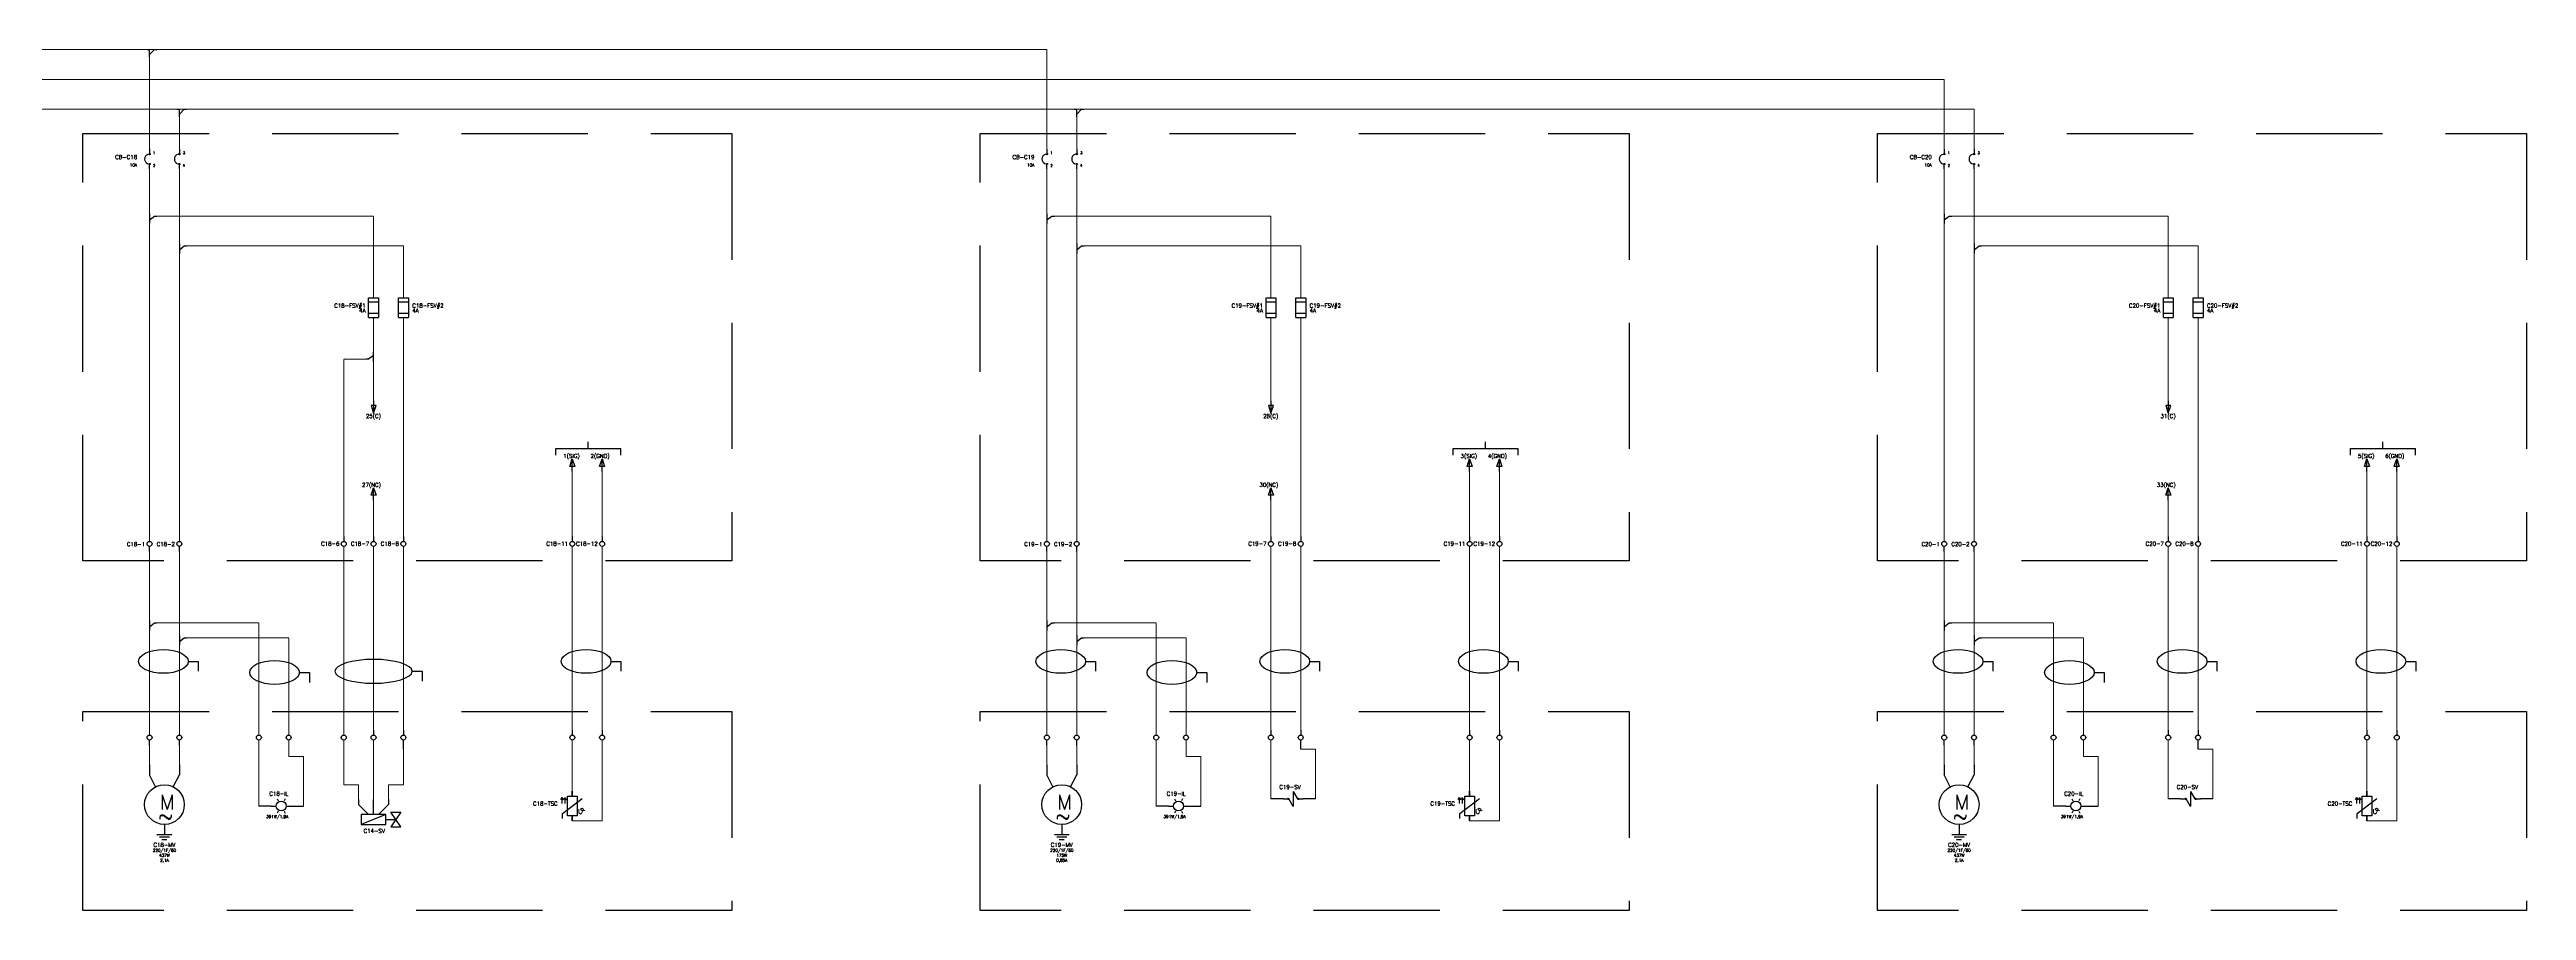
# Model space of a CAD drawing. Header units: inches. Extents: x 75782 to 87231, y -34126 to -18655.
# Drawn here: x 81601 to 84093, y -34126 to -33259 of the extents above; entities that cross this region are included whole.
import ezdxf
from ezdxf.enums import TextEntityAlignment as Align

# ---------------------------------------------------------------- set-up
doc = ezdxf.new("R2010")
doc.units = ezdxf.units.IN
doc.header["$MEASUREMENT"] = 0
doc.linetypes.add('DASHED', pattern=[19.05, 12.7, -6.35])
doc.linetypes.add('EPLANLINE7', pattern=[0])
for name, color, linetype, lineweight in [('A-Cable Belden', 9, 'Continuous', 18), ('A-Cables 220V', 6, 'Continuous', 18), ('SYMBOL', 2, 'Continuous', 25)]:
    doc.layers.add(name, color=color, linetype=linetype, lineweight=lineweight)
doc.styles.get("Standard").update_dxf_attribs({"font": 'ROMANS.SHX'})

# ---------------------------------------------------------------- blocks, each defined once
blk = doc.blocks.new('derivación inferior')
for p, q in [((-2.5, 0), (0, 0)), ((0, -7.5), (0, 0)), ((0, -5), (5, 0)), ((5, 0), (7.5, 0))]:
    blk.add_line(p, q)
blk = doc.blocks.new('2F Breaker')
for p, q in [((0, 0), (0, -4.3)), ((30, 0), (30, -4.3)), ((0, -20), (0, -15.7)), ((30, -20), (30, -15.7))]:
    blk.add_line(p, q)
for centre in [(0, -5), (0, -15), (30, -5), (30, -15)]:
    blk.add_circle(centre, 0.653)
for centre in [(0, -10), (30, -10)]:
    blk.add_arc(centre, 5, 110, 250)
for s, p in [('2', (3.6, -17.7)), ('1', (3.6, -5)), ('3', (33.6, -5)), ('4', (33.6, -17.7))]:
    blk.add_text(s, height=2.5).set_placement(p)
at = {"flags": 4}
for tag, height, p in [('FEATURES', 3, (-12.5, -17.5)), ('NAME', 4, (-12.5, -10))]:
    blk.add_attdef(tag, text='', height=height, dxfattribs=at).set_placement(p, align=Align.RIGHT)
blk = doc.blocks.new('2F motor')
for p, q in [((0, 0), (0, -10)), ((30, 0), (30, -10)), ((6.1, -22.1), (0, -10)), ((23.9, -22.1), (30, -10)), ((7.5, -70), (22.5, -70)), ((10, -72.5), (20, -72.5)), ((15, -60), (15, -70)), ((12.5, -75), (17.5, -75))]:
    blk.add_line(p, q)
blk.add_circle((15, -40), 20)
blk.add_text('M', height=15).set_placement((10, -45))
at = {"insert": (8.6, -43.8), "char_height": 15, "width": 78.304, "attachment_point": 1}
blk.add_mtext('{\\Fsimplex|c0;~}', dxfattribs=at)
at = {"flags": 4}
for tag, height, p in [('CURRENT', 3, (15, -97.5)), ('VOLTAJE', 3, (15, -87.5)), ('NAME', 4, (15, -82.5)), ('HP', 3, (15, -92.5))]:
    blk.add_attdef(tag, text='', height=height, dxfattribs=at).set_placement(p, align=Align.CENTER)
blk = doc.blocks.new('derivación a la derecha')
for p, q in [((0, 2.5), (0, -7.5)), ((0, -3.75), (5, 0)), ((5, 0), (7.5, 0))]:
    blk.add_line(p, q)
blk = doc.blocks.new('Temperature sensor')
for p, q in [((-10, -22.5), (10, -7.5)), ((-10, -27.5), (-10, -22.5))]:
    blk.add_line(p, q)
for points in [[(0, 0), (0, 0), (0, -5), (0, -5)], [(-5, -5), (5, -5), (5, -25), (-5, -25)], [(0, -30), (0, -30), (0, -25), (0, -25)]]:
    blk.add_lwpolyline(points, close=True)
at = {"layer": 'SYMBOL', "color": 0, "linetype": 'EPLANLINE7', "lineweight": 25}
for p, q in [((-10.4, -6.5), (-11.9, -8.9)), ((-10.4, -6.5), (-10.4, -12.5)), ((-10.4, -6.5), (-8.9, -8.9)), ((-7.4, -6.5), (-7.4, -12.5))]:
    blk.add_line(p, q, dxfattribs=at)
at = {"layer": 'SYMBOL', "color": 0, "linetype": 'EPLANLINE7', "lineweight": 13}
for p, q in [((-7.4, -6.5), (-8.9, -8.9)), ((-7.4, -6.5), (-5.9, -8.9)), ((-7.4, -12.5), (-7.4, -12.5)), ((-7.4, -12.5), (-7.4, -12.5)), ((6.6, -18.3), (6.6, -21.9)), ((6.6, -21.9), (8.1, -23.1)), ((9.6, -17.1), (8.1, -18.3)), ((8.1, -18.3), (9.6, -19.5)), ((8.1, -23.1), (9.6, -21.9)), ((11.1, -18.3), (9.6, -17.1)), ((9.6, -21.9), (11.1, -18.3)), ((9.6, -19.5), (12.6, -19.5))]:
    blk.add_line(p, q, dxfattribs=at)
at = {"flags": 4}
blk.add_attdef('NAME', text='', height=4, dxfattribs=at).set_placement((-14.8, -14.6), align=Align.RIGHT)
blk = doc.blocks.new('Arrow-down')
for p, q in [((0, 0), (0, -12.5)), ((2.5, -5), (-2.5, -5)), ((-2.5, -5), (0, -12.5)), ((0, -12.5), (2.5, -5))]:
    blk.add_line(p, q)
at = {"flags": 4}
blk.add_attdef('NAME', text='', height=4, dxfattribs=at).set_placement((7.5, -17.5), align=Align.RIGHT)
blk = doc.blocks.new('Arrow-up')
for p, q in [((-2.5, 5), (0, 12.5)), ((2.5, 5), (-2.5, 5)), ((0, 0), (0, 12.5)), ((0, 12.5), (2.5, 5))]:
    blk.add_line(p, q)
at = {"flags": 4}
blk.add_attdef('NAME', text='', height=4, dxfattribs=at).set_placement((7.5, 13.5), align=Align.RIGHT)
blk = doc.blocks.new('Fusible')
at = {"color": 0, "ltscale": 0.1}
for p, q in [((45791, 2917.9), (45791, 2937.9)), ((45791, 2937.9), (45801, 2937.9)), ((45791, 2933.9), (45801, 2933.9)), ((45801, 2921.9), (45791, 2921.9)), ((45791, 2917.9), (45801, 2917.9)), ((45801, 2937.9), (45801, 2917.9))]:
    blk.add_line(p, q, dxfattribs=at)
at = {"flags": 4}
for p in [(45787.9, 2927.9), (45787.9, 2922.9)]:
    blk.add_attdef('NAME', text='', height=4, dxfattribs=at).set_placement(p, align=Align.RIGHT)
blk = doc.blocks.new('fusible1')
at = {"color": 0, "ltscale": 0.1}
for p, q in [((45821, 2917.9), (45821, 2937.9)), ((45821, 2937.9), (45831, 2937.9)), ((45821, 2933.9), (45831, 2933.9)), ((45831, 2921.9), (45821, 2921.9)), ((45821, 2917.9), (45831, 2917.9)), ((45831, 2937.9), (45831, 2917.9))]:
    blk.add_line(p, q, dxfattribs=at)
at = {"flags": 4}
for p in [(45834.9, 2927.9), (45834.9, 2922.9)]:
    blk.add_attdef('NAME', p, '', height=4, dxfattribs=at)
blk = doc.blocks.new('Borne - abajo')
blk.add_line((0, 0), (0, 5))
blk.add_circle((0, 7.5), 2.5)
at = {"flags": 4}
blk.add_attdef('NAME', text='', height=4, dxfattribs=at).set_placement((-4.4, 5.3), align=Align.RIGHT)
blk.add_attdef('#', (4.6, 5.9), '', height=3, dxfattribs=at)
blk = doc.blocks.new('Borne - arriba')
blk.add_line((0, 0), (0, -5))
blk.add_circle((0, -7.5), 2.5)
at = {"flags": 4}
blk.add_attdef('NAME', text='', height=4, dxfattribs=at).set_placement((-4.4, -9.3), align=Align.RIGHT)
blk.add_attdef('#', (4.6, -8.9), '', height=3, dxfattribs=at)
blk = doc.blocks.new('Pilot Light')
for p, q in [((-10, 0), (-5, 0)), ((-4.1, 7.1), (-3, 5.2)), ((4.1, 7.1), (3, 5.2)), ((5, 0), (10, 0)), ((-3, -5.2), (-4.1, -7.1)), ((3, -5.2), (4.1, -7.1))]:
    blk.add_line(p, q)
blk.add_circle((0, 0), 5)
at = {"flags": 4}
for tag, height, p in [('NAME', 4, (7.4, 10.4)), ('COLOR', 3, (7.2, -12.1))]:
    blk.add_attdef(tag, text='', height=height, dxfattribs=at).set_placement(p, align=Align.RIGHT)
blk = doc.blocks.new('Solenoid Coil')
for p, q in [((0, 0), (4.3, 0)), ((10, -7.5), (5.7, 0)), ((10, 7.5), (10, -7.5)), ((10, 7.5), (14.3, 0)), ((15.7, 0), (20, 0))]:
    blk.add_line(p, q)
for centre in [(5, 0), (15, 0)]:
    blk.add_circle(centre, 0.704)
at = {"flags": 4}
for tag, height, p in [('NAME', 4, (17.5, 10)), ('PAGE', 3, (15, -17.5))]:
    blk.add_attdef(tag, text='', height=height, dxfattribs=at).set_placement(p, align=Align.RIGHT)
blk = doc.blocks.new('AMI-140')
at = {"ltscale": 0.1}
for p, q in [((97291.8, 2.1), (97291.8, -2.9)), ((97306.8, -12.9), (97306.8, 2.1)), ((97321.8, 2.1), (97321.8, -2.9)), ((97291.8, -2.9), (97301.8, -12.9)), ((97294.3, -12.9), (97294.3, -22.9)), ((97319.3, -12.9), (97294.3, -12.9)), ((97319.3, -12.9), (97294.3, -22.9)), ((97294.3, -22.9), (97319.3, -22.9)), ((97321.8, -2.9), (97311.8, -12.9)), ((97319.3, -22.9), (97319.3, -12.9)), ((97319.3, -17.9), (97329.3, -17.9)), ((97324.3, -10.4), (97334.3, -10.4)), ((97334.3, -25.4), (97324.3, -10.4)), ((97334.3, -10.4), (97324.3, -25.4)), ((97324.3, -25.4), (97334.3, -25.4))]:
    blk.add_line(p, q, dxfattribs=at)
at = {"flags": 4}
blk.add_attdef('NAME', text='', height=4, dxfattribs=at).set_placement((97318.2, -31.4), align=Align.RIGHT)

msp = doc.modelspace()

# ---------------------------------------------------------------- linework, layer by layer
at = {"ltscale": 0.1}
for p, q in [((82110.2, -33667.4), (82110.2, -33660.7)), ((82110.2, -33660.7), (82175.8, -33660.7)), ((82143, -33660.7), (82143, -33654)), ((82175.8, -33667.4), (82175.8, -33660.7)), ((83013.2, -33667.4), (83013.2, -33660.7)), ((83013.2, -33660.7), (83078.7, -33660.7)), ((83045.9, -33660.7), (83045.9, -33654)), ((83078.7, -33667.4), (83078.7, -33660.7)), ((83916.1, -33667.4), (83916.1, -33660.7)), ((83916.1, -33660.7), (83981.6, -33660.7)), ((83948.8, -33660.7), (83948.8, -33654)), ((83981.6, -33667.4), (83981.6, -33660.7)), ((81740.4, -33875), (81750.4, -33875)), ((81750.4, -33875), (81750.4, -33885)), ((81852.3, -33886.1), (81862.3, -33886.1)), ((81862.3, -33886.1), (81862.3, -33896.1)), ((81965.8, -33885), (81975.8, -33885)), ((81965.8, -33885), (81975.8, -33885)), ((81975.8, -33885), (81975.8, -33895)), ((81975.8, -33885), (81975.8, -33895)), ((82165.8, -33875), (82175.8, -33875)), ((82175.8, -33875), (82175.8, -33885)), ((82643.3, -33875), (82653.3, -33875)), ((82653.3, -33875), (82653.3, -33885)), ((82755.2, -33886.1), (82765.2, -33886.1)), ((82765.2, -33886.1), (82765.2, -33896.1)), ((82868.7, -33875), (82878.7, -33875)), ((82868.7, -33875), (82878.7, -33875)), ((82878.7, -33875), (82878.7, -33885)), ((82878.7, -33875), (82878.7, -33885)), ((83068.7, -33875), (83078.7, -33875)), ((83078.7, -33875), (83078.7, -33885)), ((83546.2, -33875), (83556.2, -33875)), ((83556.2, -33875), (83556.2, -33885)), ((83658.2, -33886.1), (83668.2, -33886.1)), ((83668.2, -33886.1), (83668.2, -33896.1)), ((83771.7, -33875), (83781.7, -33875)), ((83771.7, -33875), (83781.7, -33875)), ((83781.7, -33875), (83781.7, -33885)), ((83781.7, -33875), (83781.7, -33885)), ((83971.7, -33875), (83981.7, -33875)), ((83981.7, -33875), (83981.7, -33885)), ((81956.9, -33963.5), (81956.9, -33954.2)), ((81956.9, -33963.5), (81956.9, -33954.2)), ((82859.8, -33963.5), (82859.8, -33954.2)), ((83762.7, -33963.5), (83762.7, -33954.2))]:
    msp.add_line(p, q, dxfattribs=at)
for p, q in [((81926.9, -33944.2), (81926.9, -33949.2)), ((81926.9, -33944.2), (81926.9, -33949.2)), ((81956.9, -33944.2), (81956.9, -33949.2)), ((81956.9, -33944.2), (81956.9, -33949.2)), ((82126.9, -33944.2), (82126.9, -33949.2)), ((82156.9, -33944.2), (82156.9, -33949.2)), ((82829.8, -33944.2), (82829.8, -33949.2)), ((82859.8, -33944.2), (82859.8, -33949.2)), ((83029.8, -33944.2), (83029.8, -33949.2)), ((83059.8, -33944.2), (83059.8, -33949.2)), ((83732.7, -33944.2), (83732.7, -33949.2)), ((83732.7, -33944.2), (83732.7, -33949.2)), ((83762.7, -33944.2), (83762.7, -33949.2)), ((83762.7, -33944.2), (83762.7, -33949.2)), ((83932.7, -33944.2), (83932.7, -33949.2)), ((83962.7, -33944.2), (83962.7, -33949.2)), ((81701.5, -33959.2), (81701.5, -33954.2)), ((81731.5, -33959.2), (81731.5, -33954.2)), ((82604.4, -33959.2), (82604.4, -33954.2)), ((82634.4, -33959.2), (82634.4, -33954.2)), ((83507.3, -33959.2), (83507.3, -33954.2)), ((83537.3, -33959.2), (83537.3, -33954.2)), ((82842.3, -34013.5), (82829.8, -34013.5)), ((82874.8, -34013.5), (82862.3, -34013.5)), ((83745.2, -34013.5), (83732.7, -34013.5)), ((83777.7, -34013.5), (83765.2, -34013.5)), ((81824, -34020.6), (81811.5, -34020.6)), ((81844, -34020.6), (81856.5, -34020.6)), ((82726.9, -34020.6), (82714.4, -34020.6)), ((82746.9, -34020.6), (82759.4, -34020.6)), ((83629.8, -34020.6), (83617.3, -34020.6)), ((83649.8, -34020.6), (83662.3, -34020.6))]:
    msp.add_line(p, q)
at = {"linetype": 'DASHED', "ltscale": 10}
for points in [[(81634.4, -33343.6), (82287.3, -33343.6), (82287.3, -33773.9), (81634.4, -33773.9)], [(82537.3, -33343.6), (83190.2, -33343.6), (83190.2, -33773.9), (82537.3, -33773.9)], [(83440.2, -33343.6), (84093.2, -33343.6), (84093.2, -33773.9), (83440.2, -33773.9)], [(81634.4, -33925.6), (82287.3, -33925.5), (82287.3, -34125.8), (81634.4, -34125.8)], [(82537.3, -33925.6), (83190.2, -33925.5), (83190.2, -34125.8), (82537.3, -34125.8)], [(83440.2, -33925.6), (84093.2, -33925.5), (84093.2, -34125.8), (83440.2, -34125.8)]]:
    msp.add_lwpolyline(points, close=True, dxfattribs=at)
for centre in [(81701.5, -33951.7), (81731.5, -33951.7), (81811.5, -33951.7), (81841.5, -33951.7), (81896.9, -33951.7), (81896.9, -33951.7), (81896.9, -33951.7), (81926.9, -33951.7), (81926.9, -33951.7), (81926.9, -33951.7), (81926.9, -33951.7), (81926.9, -33951.7), (81926.9, -33951.7), (81956.9, -33951.7), (81956.9, -33951.7), (81956.9, -33951.7), (81956.9, -33951.7), (81956.9, -33951.7), (81956.9, -33951.7), (82126.9, -33951.7), (82156.9, -33951.7), (82604.4, -33951.7), (82634.4, -33951.7), (82714.4, -33951.7), (82744.4, -33951.7), (82829.8, -33951.7), (82829.8, -33951.7), (82829.8, -33951.7), (82859.8, -33951.7), (82859.8, -33951.7), (82859.8, -33951.7), (83029.8, -33951.7), (83059.8, -33951.7), (83507.3, -33951.7), (83537.3, -33951.7), (83617.3, -33951.7), (83647.3, -33951.7), (83732.7, -33951.7), (83732.7, -33951.7), (83732.7, -33951.7), (83762.7, -33951.7), (83762.7, -33951.7), (83762.7, -33951.7), (83932.7, -33951.7), (83962.7, -33951.7)]:
    msp.add_circle(centre, 2.5)
at = {"ltscale": 0.1}
for centre in [(81715.4, -33875), (82140.8, -33875), (82618.3, -33875), (82843.7, -33875), (83043.7, -33875), (83521.2, -33875), (83746.7, -33875), (83946.7, -33875), (81827.3, -33886.1), (82730.2, -33886.1), (83633.2, -33886.1)]:
    msp.add_ellipse(centre, major_axis=(-25, 0), ratio=0.48, dxfattribs=at)
at = {"ltscale": 0.1, "extrusion": (0, 0, -1)}
msp.add_ellipse((81926.9, -33885), major_axis=(38.9, 0), ratio=0.308382, dxfattribs=at)
at = {"layer": 'A-Cable Belden'}
for p, q in [((82126.9, -33754.2), (82126.9, -33683.7)), ((82156.9, -33683.7), (82156.9, -33754.2)), ((83029.8, -33754.2), (83029.8, -33683.7)), ((83059.8, -33683.7), (83059.8, -33754.2)), ((83932.7, -33754.2), (83932.7, -33683.7)), ((83962.7, -33683.7), (83962.7, -33754.2)), ((82126.9, -34008.1), (82126.9, -33954.2)), ((82156.9, -33954.2), (82156.9, -34035.6)), ((83029.8, -34008.1), (83029.8, -33954.2)), ((83059.8, -33954.2), (83059.8, -34035.6)), ((83932.7, -34008.1), (83932.7, -33954.2)), ((83962.7, -33954.2), (83962.7, -34035.6)), ((82156.9, -34035.6), (82126.9, -34035.6)), ((83059.8, -34035.6), (83029.8, -34035.6)), ((83962.7, -34035.6), (83932.7, -34035.6))]:
    msp.add_line(p, q, dxfattribs=at)
at = {"layer": 'A-Cable Belden', "linetype": 'DASHED', "ltscale": 0.01}
for p, q in [((82126.9, -33759.2), (82126.9, -33944.2)), ((82156.9, -33759.2), (82156.9, -33944.2)), ((83029.8, -33759.2), (83029.8, -33944.2)), ((83059.8, -33759.2), (83059.8, -33944.2)), ((83932.7, -33759.2), (83932.7, -33944.2)), ((83962.7, -33759.2), (83962.7, -33944.2))]:
    msp.add_line(p, q, dxfattribs=at)
at = {"layer": 'A-Cables 220V'}
for p, q in [((80463, -33258.9), (82604.4, -33258.9)), ((81701.5, -33359.2), (81701.5, -33258.9)), ((82604.4, -33359.2), (82604.4, -33258.9)), ((80462.8, -33288.9), (83507.3, -33289.1)), ((83507.3, -33359.2), (83507.3, -33289.1)), ((80462.8, -33318.9), (83537.3, -33319.1)), ((81731.5, -33359.2), (81731.5, -33319.1)), ((82634.4, -33359.2), (82634.4, -33319.1)), ((83537.3, -33359.2), (83537.3, -33319.1)), ((81701.5, -33379.2), (81701.5, -33424.2)), ((81731.5, -33379.2), (81731.5, -33454.2)), ((82604.4, -33379.2), (82604.4, -33424.2)), ((82634.4, -33379.2), (82634.4, -33454.2)), ((83507.3, -33379.2), (83507.3, -33424.2)), ((83537.3, -33379.2), (83537.3, -33454.2)), ((81701.5, -33434.2), (81701.5, -33754.2)), ((81709, -33426.7), (81926.9, -33426.7)), ((81926.9, -33426.7), (81926.9, -33508.8)), ((82604.4, -33434.2), (82604.4, -33754.2)), ((82611.9, -33426.7), (82829.8, -33426.7)), ((82829.8, -33426.7), (82829.8, -33508.8)), ((83507.3, -33434.2), (83507.3, -33754.2)), ((83514.8, -33426.7), (83732.7, -33426.7)), ((83732.7, -33426.7), (83732.7, -33508.8)), ((81731.5, -33464.2), (81731.5, -33754.2)), ((81739, -33456.7), (81956.9, -33456.7)), ((81956.9, -33456.7), (81956.9, -33508.8)), ((82634.4, -33464.2), (82634.4, -33754.2)), ((82641.9, -33456.7), (82859.8, -33456.7)), ((82859.8, -33456.7), (82859.8, -33508.8)), ((83537.3, -33464.2), (83537.3, -33754.2)), ((83544.8, -33456.7), (83762.7, -33456.7)), ((83762.7, -33456.7), (83762.7, -33508.8)), ((81926.9, -33528.8), (81926.9, -33612.5)), ((81956.9, -33528.8), (81956.9, -33754.2)), ((82829.8, -33528.8), (82829.8, -33612.5)), ((82859.8, -33528.8), (82859.8, -33754.2)), ((83732.7, -33528.8), (83732.7, -33612.5)), ((83762.7, -33528.8), (83762.7, -33754.2)), ((81926.9, -33712.7), (81926.9, -33754.2)), ((82829.8, -33712.7), (82829.8, -33754.2)), ((83732.7, -33712.7), (83732.7, -33754.2)), ((81701.5, -33954.2), (81701.5, -33979.2)), ((81731.5, -33954.2), (81731.5, -33979.2)), ((81811.5, -33954.2), (81811.5, -34020.6)), ((81841.5, -33954.2), (81841.5, -33970.6)), ((81896.9, -33954.2), (81896.9, -33999.2)), ((81926.9, -33954.2), (81926.9, -34013.5)), ((81926.9, -33954.2), (81926.9, -34013.5)), ((81926.9, -33954.2), (81926.9, -34013.5)), ((81926.9, -33954.2), (81926.9, -34002.4)), ((81926.9, -33954.2), (81926.9, -34002.4)), ((81926.9, -33954.2), (81926.9, -34020.6)), ((81926.9, -33954.2), (81926.9, -34020.6)), ((81926.9, -33966), (81926.9, -34014.2)), ((81956.9, -33963.5), (81956.9, -33999.2)), ((82604.4, -33954.2), (82604.4, -33979.2)), ((82634.4, -33954.2), (82634.4, -33979.2)), ((82714.4, -33954.2), (82714.4, -34020.6)), ((82744.4, -33954.2), (82744.4, -33970.6)), ((82829.8, -33954.2), (82829.8, -34013.5)), ((82874.8, -33963.5), (82859.8, -33963.5)), ((82874.8, -34013.5), (82874.8, -33963.5)), ((83507.3, -33954.2), (83507.3, -33979.2)), ((83537.3, -33954.2), (83537.3, -33979.2)), ((83617.3, -33954.2), (83617.3, -34020.6)), ((83647.3, -33954.2), (83647.3, -33970.6)), ((83732.7, -33954.2), (83732.7, -34013.5)), ((83777.7, -33963.5), (83762.7, -33963.5)), ((83777.7, -34013.5), (83777.7, -33963.5)), ((81856.5, -33970.6), (81841.5, -33970.6)), ((81856.5, -34020.6), (81856.5, -33970.6)), ((82759.4, -33970.6), (82744.4, -33970.6)), ((82759.4, -34020.6), (82759.4, -33970.6)), ((83662.3, -33970.6), (83647.3, -33970.6)), ((83662.3, -34020.6), (83662.3, -33970.6)), ((81911.9, -33999.2), (81896.9, -33999.2)), ((81911.9, -34014.2), (81911.9, -33999.2)), ((81941.9, -34014.2), (81941.9, -33999.2)), ((81941.9, -33999.2), (81956.9, -33999.2))]:
    msp.add_line(p, q, dxfattribs=at)
at = {"layer": 'A-Cables 220V', "linetype": 'DASHED', "ltscale": 0.01}
for p, q in [((81896.9, -33570.7), (81921.9, -33570.7)), ((81896.9, -33749.2), (81896.9, -33570.7)), ((81701.5, -33759.2), (81701.5, -33949.2)), ((81731.5, -33759.2), (81731.5, -33949.2)), ((81896.9, -33949.2), (81896.9, -33759.2)), ((81926.9, -33759.2), (81926.9, -33944.2)), ((81926.9, -33759.2), (81926.9, -33949.2)), ((81926.9, -33759.2), (81926.9, -33944.2)), ((81926.9, -33759.2), (81926.9, -33949.2)), ((81956.9, -33759.2), (81956.9, -33949.2)), ((81956.9, -33759.2), (81956.9, -33949.2)), ((82604.4, -33759.2), (82604.4, -33949.2)), ((82634.4, -33759.2), (82634.4, -33949.2)), ((82829.8, -33759.2), (82829.8, -33944.2)), ((82829.8, -33759.2), (82829.8, -33949.2)), ((82859.8, -33759.2), (82859.8, -33949.2)), ((83507.3, -33759.2), (83507.3, -33949.2)), ((83537.3, -33759.2), (83537.3, -33949.2)), ((83732.7, -33759.2), (83732.7, -33944.2)), ((83732.7, -33759.2), (83732.7, -33949.2)), ((83732.7, -33759.2), (83732.7, -33944.2)), ((83732.7, -33759.2), (83732.7, -33949.2)), ((83762.7, -33759.2), (83762.7, -33949.2)), ((83762.7, -33759.2), (83762.7, -33949.2)), ((81811.5, -33836.3), (81709, -33836.3)), ((81811.5, -33836.3), (81811.5, -33949.2)), ((82714.4, -33836.3), (82611.9, -33836.3)), ((82714.4, -33836.3), (82714.4, -33949.2)), ((83617.3, -33836.3), (83514.8, -33836.3)), ((83617.3, -33836.3), (83617.3, -33949.2)), ((81841.5, -33851.3), (81739, -33851.3)), ((81841.5, -33851.3), (81841.5, -33949.2)), ((81926.9, -33867.9), (81926.9, -33937.1)), ((81956.9, -33867.9), (81956.9, -33937.1)), ((82744.4, -33851.3), (82641.9, -33851.3)), ((82744.4, -33851.3), (82744.4, -33949.2)), ((82829.8, -33867.9), (82829.8, -33937.1)), ((82859.8, -33867.9), (82859.8, -33937.1)), ((83647.3, -33851.3), (83544.8, -33851.3)), ((83647.3, -33851.3), (83647.3, -33949.2)), ((83732.7, -33867.9), (83732.7, -33937.1)), ((83762.7, -33867.9), (83762.7, -33937.1))]:
    msp.add_line(p, q, dxfattribs=at)

# ---------------------------------------------------------------- block references
for name, p in [('derivación inferior', (81701.5, -33258.9)), ('derivación inferior', (81731.5, -33319.1)), ('derivación inferior', (82634.4, -33319.1)), ('derivación a la derecha', (81701.5, -33426.7)), ('derivación a la derecha', (82604.4, -33426.7)), ('derivación a la derecha', (83507.3, -33426.7)), ('derivación a la derecha', (81731.5, -33456.7)), ('derivación a la derecha', (82634.4, -33456.7)), ('derivación a la derecha', (83537.3, -33456.7)), ('derivación a la derecha', (81701.5, -33836.3)), ('derivación a la derecha', (82604.4, -33836.3)), ('derivación a la derecha', (83507.3, -33836.3)), ('derivación a la derecha', (81731.5, -33851.3)), ('derivación a la derecha', (82634.4, -33851.3)), ('derivación a la derecha', (83537.3, -33851.3))]:
    msp.add_blockref(name, p)
ref = msp.add_blockref('2F Breaker', (81701.5, -33359.2))
ref.add_attrib('NAME', 'CB-C18', dxfattribs={"height": 4}).set_placement((81689, -33369.2), align=Align.RIGHT)
ref.add_attrib('FEATURES', '10A', dxfattribs={"height": 3}).set_placement((81689, -33376.7), align=Align.RIGHT)
ref = msp.add_blockref('2F Breaker', (82604.4, -33359.2))
ref.add_attrib('NAME', 'CB-C19', dxfattribs={"height": 4}).set_placement((82591.9, -33369.2), align=Align.RIGHT)
ref.add_attrib('FEATURES', '10A', dxfattribs={"height": 3}).set_placement((82591.9, -33376.7), align=Align.RIGHT)
ref = msp.add_blockref('2F Breaker', (83507.3, -33359.2))
ref.add_attrib('NAME', 'CB-C20', dxfattribs={"height": 4}).set_placement((83494.8, -33369.2), align=Align.RIGHT)
ref.add_attrib('FEATURES', '10A', dxfattribs={"height": 3}).set_placement((83494.8, -33376.7), align=Align.RIGHT)
at = {"color": 0}
ref = msp.add_blockref('Fusible', (36130.9, -36446.7), dxfattribs=at)
ref.add_attrib('NAME', 'C18-FSV#1', dxfattribs={"height": 4}).set_placement((81918.9, -33518.8), align=Align.RIGHT)
ref.add_attrib('NAME', '4A', dxfattribs={"height": 4}).set_placement((81918.9, -33523.8), align=Align.RIGHT)
ref = msp.add_blockref('fusible1', (36130.9, -36446.7), dxfattribs=at)
ref.add_attrib('NAME', 'C18-FSV#2', (81965.9, -33518.8), dxfattribs={"height": 4})
ref.add_attrib('NAME', '4A', (81965.9, -33523.8), dxfattribs={"height": 4})
ref = msp.add_blockref('Fusible', (37033.9, -36446.7), dxfattribs=at)
ref.add_attrib('NAME', 'C19-FSV#1', dxfattribs={"height": 4}).set_placement((82821.8, -33518.8), align=Align.RIGHT)
ref.add_attrib('NAME', '4A', dxfattribs={"height": 4}).set_placement((82821.8, -33523.8), align=Align.RIGHT)
ref = msp.add_blockref('fusible1', (37033.9, -36446.7), dxfattribs=at)
ref.add_attrib('NAME', 'C19-FSV#2', (82868.8, -33518.8), dxfattribs={"height": 4})
ref.add_attrib('NAME', '4A', (82868.8, -33523.8), dxfattribs={"height": 4})
ref = msp.add_blockref('Fusible', (37936.8, -36446.7), dxfattribs=at)
ref.add_attrib('NAME', 'C20-FSV#1', dxfattribs={"height": 4}).set_placement((83724.7, -33518.8), align=Align.RIGHT)
ref.add_attrib('NAME', '4A', dxfattribs={"height": 4}).set_placement((83724.7, -33523.8), align=Align.RIGHT)
ref = msp.add_blockref('fusible1', (37936.8, -36446.7), dxfattribs=at)
ref.add_attrib('NAME', 'C20-FSV#2', (83771.7, -33518.8), dxfattribs={"height": 4})
ref.add_attrib('NAME', '4A', (83771.7, -33523.8), dxfattribs={"height": 4})
at = {"rotation": 180}
msp.add_blockref('derivación a la derecha', (81926.9, -33570.7), dxfattribs=at)
ref = msp.add_blockref('Arrow-down', (81926.9, -33612.5))
ref.add_attrib('NAME', '25(C)', dxfattribs={"height": 4}).set_placement((81934.4, -33630), align=Align.RIGHT)
ref = msp.add_blockref('Arrow-down', (82829.8, -33612.5))
ref.add_attrib('NAME', '28(C)', dxfattribs={"height": 4}).set_placement((82837.3, -33630), align=Align.RIGHT)
ref = msp.add_blockref('Arrow-down', (83732.7, -33612.5))
ref.add_attrib('NAME', '31(C)', dxfattribs={"height": 4}).set_placement((83740.2, -33630), align=Align.RIGHT)
ref = msp.add_blockref('Arrow-up', (82126.9, -33683.7))
ref.add_attrib('NAME', '1(SIG)', dxfattribs={"height": 4}).set_placement((82134.4, -33670.2), align=Align.RIGHT)
ref = msp.add_blockref('Arrow-up', (82156.9, -33683.7))
ref.add_attrib('NAME', '2(GND)', dxfattribs={"height": 4}).set_placement((82164.4, -33670.2), align=Align.RIGHT)
ref = msp.add_blockref('Arrow-up', (83029.8, -33683.7))
ref.add_attrib('NAME', '3(SIG)', dxfattribs={"height": 4}).set_placement((83037.3, -33670.2), align=Align.RIGHT)
ref = msp.add_blockref('Arrow-up', (83059.8, -33683.7))
ref.add_attrib('NAME', '4(GND)', dxfattribs={"height": 4}).set_placement((83067.3, -33670.2), align=Align.RIGHT)
ref = msp.add_blockref('Arrow-up', (83932.7, -33683.7))
ref.add_attrib('NAME', '5(SIG)', dxfattribs={"height": 4}).set_placement((83940.2, -33670.2), align=Align.RIGHT)
ref = msp.add_blockref('Arrow-up', (83962.7, -33683.7))
ref.add_attrib('NAME', '6(GND)', dxfattribs={"height": 4}).set_placement((83970.2, -33670.2), align=Align.RIGHT)
ref = msp.add_blockref('Arrow-up', (81926.9, -33712.7))
ref.add_attrib('NAME', '27(NC)', dxfattribs={"height": 4}).set_placement((81934.4, -33699.2), align=Align.RIGHT)
ref = msp.add_blockref('Arrow-up', (82829.8, -33712.7))
ref.add_attrib('NAME', '30(NC)', dxfattribs={"height": 4}).set_placement((82837.3, -33699.2), align=Align.RIGHT)
ref = msp.add_blockref('Arrow-up', (83732.7, -33712.7))
ref.add_attrib('NAME', '33(NC)', dxfattribs={"height": 4}).set_placement((83740.2, -33699.2), align=Align.RIGHT)
ref = msp.add_blockref('Borne - abajo', (81701.5, -33764.2))
ref.add_attrib('NAME', 'C18-1', dxfattribs={"height": 4}).set_placement((81697, -33758.9), align=Align.RIGHT)
ref = msp.add_blockref('Borne - abajo', (81731.5, -33764.2))
ref.add_attrib('NAME', 'C18-2', dxfattribs={"height": 4}).set_placement((81727, -33758.9), align=Align.RIGHT)
ref = msp.add_blockref('Borne - arriba', (81896.9, -33749.2))
ref.add_attrib('NAME', 'C18-6', dxfattribs={"height": 4}).set_placement((81892.5, -33758.5), align=Align.RIGHT)
ref = msp.add_blockref('Borne - arriba', (81926.9, -33749.2))
ref.add_attrib('NAME', 'C18-7', dxfattribs={"height": 4}).set_placement((81922.5, -33758.5), align=Align.RIGHT)
ref = msp.add_blockref('Borne - arriba', (81956.9, -33749.2))
ref.add_attrib('NAME', 'C18-8', dxfattribs={"height": 4}).set_placement((81952.5, -33758.5), align=Align.RIGHT)
ref = msp.add_blockref('Borne - arriba', (82126.9, -33749.2))
ref.add_attrib('NAME', 'C18-11', dxfattribs={"height": 4}).set_placement((82122.5, -33758.5), align=Align.RIGHT)
ref = msp.add_blockref('Borne - arriba', (82156.9, -33749.2))
ref.add_attrib('NAME', 'C18-12', dxfattribs={"height": 4}).set_placement((82152.5, -33758.5), align=Align.RIGHT)
ref = msp.add_blockref('Borne - abajo', (82604.4, -33764.2))
ref.add_attrib('NAME', 'C19-1', dxfattribs={"height": 4}).set_placement((82599.9, -33758.9), align=Align.RIGHT)
ref = msp.add_blockref('Borne - abajo', (82634.4, -33764.2))
ref.add_attrib('NAME', 'C19-2', dxfattribs={"height": 4}).set_placement((82629.9, -33758.9), align=Align.RIGHT)
ref = msp.add_blockref('Borne - arriba', (82829.8, -33749.2))
ref.add_attrib('NAME', 'C19-7', dxfattribs={"height": 4}).set_placement((82825.4, -33758.5), align=Align.RIGHT)
ref = msp.add_blockref('Borne - arriba', (82859.8, -33749.2))
ref.add_attrib('NAME', 'C19-8', dxfattribs={"height": 4}).set_placement((82855.4, -33758.5), align=Align.RIGHT)
ref = msp.add_blockref('Borne - arriba', (83029.8, -33749.2))
ref.add_attrib('NAME', 'C19-11', dxfattribs={"height": 4}).set_placement((83025.4, -33758.5), align=Align.RIGHT)
ref = msp.add_blockref('Borne - arriba', (83059.8, -33749.2))
ref.add_attrib('NAME', 'C19-12', dxfattribs={"height": 4}).set_placement((83055.4, -33758.5), align=Align.RIGHT)
ref = msp.add_blockref('Borne - abajo', (83507.3, -33764.2))
ref.add_attrib('NAME', 'C20-1', dxfattribs={"height": 4}).set_placement((83502.8, -33758.9), align=Align.RIGHT)
ref = msp.add_blockref('Borne - abajo', (83537.3, -33764.2))
ref.add_attrib('NAME', 'C20-2', dxfattribs={"height": 4}).set_placement((83532.8, -33758.9), align=Align.RIGHT)
ref = msp.add_blockref('Borne - arriba', (83732.7, -33749.2))
ref.add_attrib('NAME', 'C20-7', dxfattribs={"height": 4}).set_placement((83728.3, -33758.5), align=Align.RIGHT)
ref = msp.add_blockref('Borne - arriba', (83762.7, -33749.2))
ref.add_attrib('NAME', 'C20-8', dxfattribs={"height": 4}).set_placement((83758.3, -33758.5), align=Align.RIGHT)
ref = msp.add_blockref('Borne - arriba', (83932.7, -33749.2))
ref.add_attrib('NAME', 'C20-11', dxfattribs={"height": 4}).set_placement((83928.3, -33758.5), align=Align.RIGHT)
ref = msp.add_blockref('Borne - arriba', (83962.7, -33749.2))
ref.add_attrib('NAME', 'C20-12', dxfattribs={"height": 4}).set_placement((83958.3, -33758.5), align=Align.RIGHT)
ref = msp.add_blockref('2F motor', (81701.5, -33979.2))
ref.add_attrib('CURRENT', '2,1A', dxfattribs={"height": 3}).set_placement((81716.5, -34076.7), align=Align.CENTER)
ref.add_attrib('HP', '437W', dxfattribs={"height": 3}).set_placement((81716.5, -34071.7), align=Align.CENTER)
ref.add_attrib('VOLTAJE', '220/1F/60', dxfattribs={"height": 3}).set_placement((81716.5, -34066.7), align=Align.CENTER)
ref.add_attrib('NAME', 'C18-MV', dxfattribs={"height": 4}).set_placement((81716.5, -34061.7), align=Align.CENTER)
ref = msp.add_blockref('2F motor', (82604.4, -33979.2))
ref.add_attrib('CURRENT', '0,85A', dxfattribs={"height": 3}).set_placement((82619.4, -34076.7), align=Align.CENTER)
ref.add_attrib('HP', '175W', dxfattribs={"height": 3}).set_placement((82619.4, -34071.7), align=Align.CENTER)
ref.add_attrib('VOLTAJE', '220/1F/60', dxfattribs={"height": 3}).set_placement((82619.4, -34066.7), align=Align.CENTER)
ref.add_attrib('NAME', 'C19-MV', dxfattribs={"height": 4}).set_placement((82619.4, -34061.7), align=Align.CENTER)
ref = msp.add_blockref('2F motor', (83507.3, -33979.2))
ref.add_attrib('CURRENT', '2,1A', dxfattribs={"height": 3}).set_placement((83522.3, -34076.7), align=Align.CENTER)
ref.add_attrib('HP', '437W', dxfattribs={"height": 3}).set_placement((83522.3, -34071.7), align=Align.CENTER)
ref.add_attrib('VOLTAJE', '220/1F/60', dxfattribs={"height": 3}).set_placement((83522.3, -34066.7), align=Align.CENTER)
ref.add_attrib('NAME', 'C20-MV', dxfattribs={"height": 4}).set_placement((83522.3, -34061.7), align=Align.CENTER)
ref = msp.add_blockref('Pilot Light', (81834, -34020.6))
ref.add_attrib('NAME', 'C18-IL', dxfattribs={"height": 4}).set_placement((81841.3, -34010.2), align=Align.RIGHT)
ref.add_attrib('COLOR', '391W/1,9A', dxfattribs={"height": 3}).set_placement((81841.2, -34032.7), align=Align.RIGHT)
ref = msp.add_blockref('AMI-140', (-15379.9, -34016.3))
ref.add_attrib('NAME', 'C14-SV', dxfattribs={"height": 4}).set_placement((81938.3, -34047.7), align=Align.RIGHT)
ref = msp.add_blockref('Temperature sensor', (82126.9, -34005.6))
ref.add_attrib('NAME', 'C18-TSC', dxfattribs={"height": 4}).set_placement((82112.1, -34020.2), align=Align.RIGHT)
ref = msp.add_blockref('Pilot Light', (82736.9, -34020.6))
ref.add_attrib('NAME', 'C19-IL', dxfattribs={"height": 4}).set_placement((82744.2, -34010.2), align=Align.RIGHT)
ref.add_attrib('COLOR', '391W/1,9A', dxfattribs={"height": 3}).set_placement((82744.1, -34032.7), align=Align.RIGHT)
ref = msp.add_blockref('Solenoid Coil', (82842.3, -34013.5))
ref.add_attrib('NAME', 'C19-SV', dxfattribs={"height": 4}).set_placement((82859.8, -34003.5), align=Align.RIGHT)
ref = msp.add_blockref('Temperature sensor', (83029.8, -34005.6))
ref.add_attrib('NAME', 'C19-TSC', dxfattribs={"height": 4}).set_placement((83015, -34020.2), align=Align.RIGHT)
ref = msp.add_blockref('Pilot Light', (83639.8, -34020.6))
ref.add_attrib('NAME', 'C20-IL', dxfattribs={"height": 4}).set_placement((83647.2, -34010.2), align=Align.RIGHT)
ref.add_attrib('COLOR', '391W/1,9A', dxfattribs={"height": 3}).set_placement((83647, -34032.7), align=Align.RIGHT)
ref = msp.add_blockref('Solenoid Coil', (83745.2, -34013.5))
ref.add_attrib('NAME', 'C20-SV', dxfattribs={"height": 4}).set_placement((83762.7, -34003.5), align=Align.RIGHT)
ref = msp.add_blockref('Temperature sensor', (83932.7, -34005.6))
ref.add_attrib('NAME', 'C20-TSC', dxfattribs={"height": 4}).set_placement((83917.9, -34020.2), align=Align.RIGHT)

doc.saveas('drawing.dxf')
